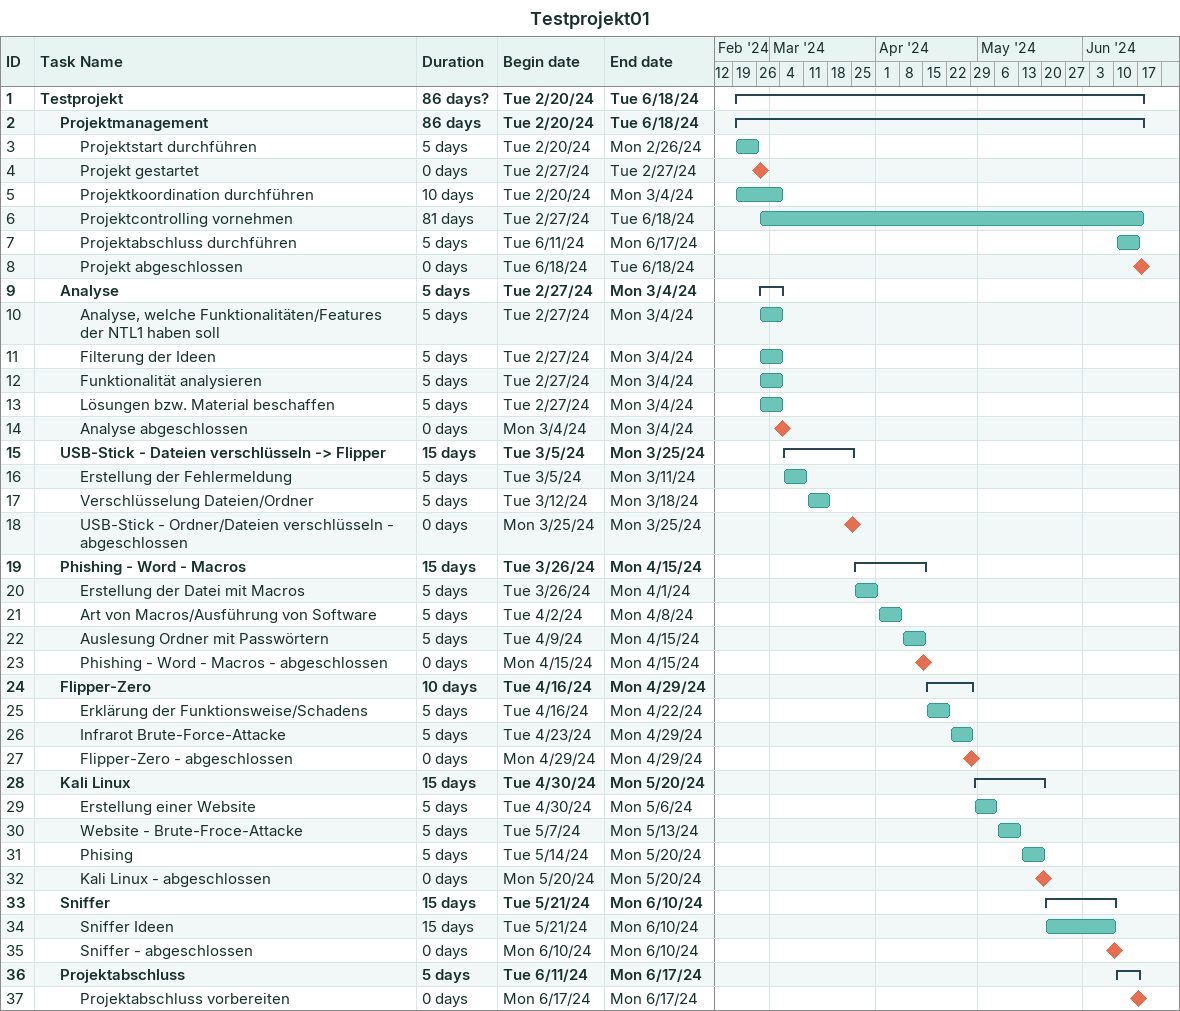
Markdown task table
Testprojekt01

| ID | Level | Task | Duration | Start | Finish |
|---|---|---|---|---|---|
| 1 | 1 | **Testprojekt** | 86d? | 2024-02-20 | 2024-06-18 |
| 2 | 2 | **Projektmanagement** | 86d | 2024-02-20 | 2024-06-18 |
| 3 | 3 | Projektstart durchführen | 5d | 2024-02-20 | 2024-02-26 |
| 4 | 3 | Projekt gestartet | 0d | 2024-02-27 | 2024-02-27 |
| 5 | 3 | Projektkoordination durchführen | 10d | 2024-02-20 | 2024-03-04 |
| 6 | 3 | Projektcontrolling vornehmen | 81d | 2024-02-27 | 2024-06-18 |
| 7 | 3 | Projektabschluss durchführen | 5d | 2024-06-11 | 2024-06-17 |
| 8 | 3 | Projekt abgeschlossen | 0d | 2024-06-18 | 2024-06-18 |
| 9 | 2 | **Analyse** | 5d | 2024-02-27 | 2024-03-04 |
| 10 | 3 | Analyse, welche Funktionalitäten/Features der NTL1 haben soll | 5d | 2024-02-27 | 2024-03-04 |
| 11 | 3 | Filterung der Ideen | 5d | 2024-02-27 | 2024-03-04 |
| 12 | 3 | Funktionalität analysieren | 5d | 2024-02-27 | 2024-03-04 |
| 13 | 3 | Lösungen bzw. Material beschaffen | 5d | 2024-02-27 | 2024-03-04 |
| 14 | 3 | Analyse abgeschlossen | 0d | 2024-03-04 | 2024-03-04 |
| 15 | 2 | **USB-Stick - Dateien verschlüsseln -> Flipper** | 15d | 2024-03-05 | 2024-03-25 |
| 16 | 3 | Erstellung der Fehlermeldung | 5d | 2024-03-05 | 2024-03-11 |
| 17 | 3 | Verschlüsselung Dateien/Ordner | 5d | 2024-03-12 | 2024-03-18 |
| 18 | 3 | USB-Stick - Ordner/Dateien verschlüsseln - abgeschlossen | 0d | 2024-03-25 | 2024-03-25 |
| 19 | 2 | **Phishing - Word - Macros** | 15d | 2024-03-26 | 2024-04-15 |
| 20 | 3 | Erstellung der Datei mit Macros | 5d | 2024-03-26 | 2024-04-01 |
| 21 | 3 | Art von Macros/Ausführung von Software | 5d | 2024-04-02 | 2024-04-08 |
| 22 | 3 | Auslesung Ordner mit Passwörtern | 5d | 2024-04-09 | 2024-04-15 |
| 23 | 3 | Phishing - Word - Macros - abgeschlossen | 0d | 2024-04-15 | 2024-04-15 |
| 24 | 2 | **Flipper-Zero** | 10d | 2024-04-16 | 2024-04-29 |
| 25 | 3 | Erklärung der Funktionsweise/Schadens | 5d | 2024-04-16 | 2024-04-22 |
| 26 | 3 | Infrarot Brute-Force-Attacke | 5d | 2024-04-23 | 2024-04-29 |
| 27 | 3 | Flipper-Zero - abgeschlossen | 0d | 2024-04-29 | 2024-04-29 |
| 28 | 2 | **Kali Linux** | 15d | 2024-04-30 | 2024-05-20 |
| 29 | 3 | Erstellung einer Website | 5d | 2024-04-30 | 2024-05-06 |
| 30 | 3 | Website - Brute-Froce-Attacke | 5d | 2024-05-07 | 2024-05-13 |
| 31 | 3 | Phising | 5d | 2024-05-14 | 2024-05-20 |
| 32 | 3 | Kali Linux - abgeschlossen | 0d | 2024-05-20 | 2024-05-20 |
| 33 | 2 | **Sniffer** | 15d | 2024-05-21 | 2024-06-10 |
| 34 | 3 | Sniffer Ideen | 15d | 2024-05-21 | 2024-06-10 |
| 35 | 3 | Sniffer - abgeschlossen | 0d | 2024-06-10 | 2024-06-10 |
| 36 | 2 | **Projektabschluss** | 5d | 2024-06-11 | 2024-06-17 |
| 37 | 3 | Projektabschluss vorbereiten | 0d | 2024-06-17 | 2024-06-17 |
